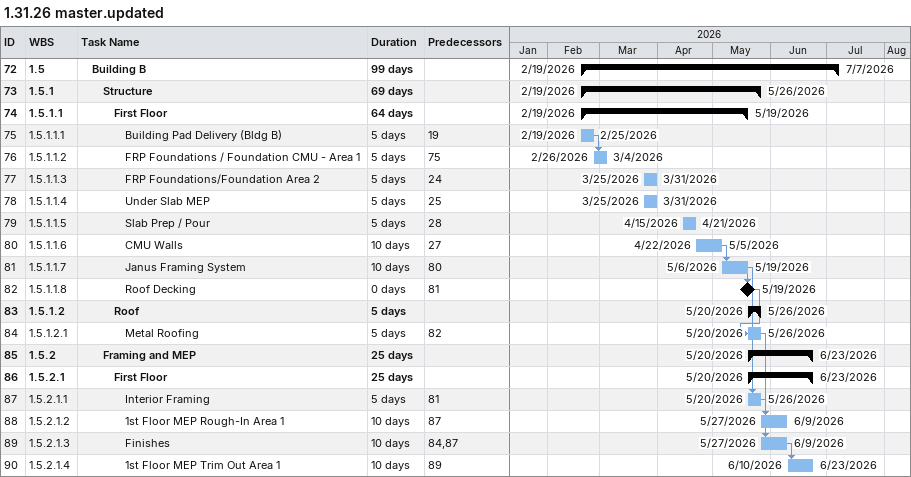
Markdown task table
1.31.26 master.updated

| ID | WBS | Task | Duration | Start | Finish | Predecessors |
|---|---|---|---|---|---|---|
| 72 | 1.5 | **Building B** | 99d | 2026-02-19 | 2026-07-07 |  |
| 73 | 1.5.1 | **Structure** | 69d | 2026-02-19 | 2026-05-26 |  |
| 74 | 1.5.1.1 | **First Floor** | 64d | 2026-02-19 | 2026-05-19 |  |
| 75 | 1.5.1.1.1 | Building Pad Delivery (Bldg B) | 5d | 2026-02-19 | 2026-02-25 | 19 |
| 76 | 1.5.1.1.2 | FRP Foundations / Foundation CMU - Area 1 | 5d | 2026-02-26 | 2026-03-04 | 75 |
| 77 | 1.5.1.1.3 | FRP Foundations/Foundation Area 2 | 5d | 2026-03-25 | 2026-03-31 | 24 |
| 78 | 1.5.1.1.4 | Under Slab MEP | 5d | 2026-03-25 | 2026-03-31 | 25 |
| 79 | 1.5.1.1.5 | Slab Prep / Pour | 5d | 2026-04-15 | 2026-04-21 | 28 |
| 80 | 1.5.1.1.6 | CMU Walls | 10d | 2026-04-22 | 2026-05-05 | 27 |
| 81 | 1.5.1.1.7 | Janus Framing System | 10d | 2026-05-06 | 2026-05-19 | 80 |
| 82 | 1.5.1.1.8 | Roof Decking | 0d | 2026-05-19 | 2026-05-19 | 81 |
| 83 | 1.5.1.2 | **Roof** | 5d | 2026-05-20 | 2026-05-26 |  |
| 84 | 1.5.1.2.1 | Metal Roofing | 5d | 2026-05-20 | 2026-05-26 | 82 |
| 85 | 1.5.2 | **Framing and MEP** | 25d | 2026-05-20 | 2026-06-23 |  |
| 86 | 1.5.2.1 | **First Floor** | 25d | 2026-05-20 | 2026-06-23 |  |
| 87 | 1.5.2.1.1 | Interior Framing | 5d | 2026-05-20 | 2026-05-26 | 81 |
| 88 | 1.5.2.1.2 | 1st Floor MEP Rough-In Area 1 | 10d | 2026-05-27 | 2026-06-09 | 87 |
| 89 | 1.5.2.1.3 | Finishes | 10d | 2026-05-27 | 2026-06-09 | 84, 87 |
| 90 | 1.5.2.1.4 | 1st Floor MEP Trim Out Area 1 | 10d | 2026-06-10 | 2026-06-23 | 89 |
